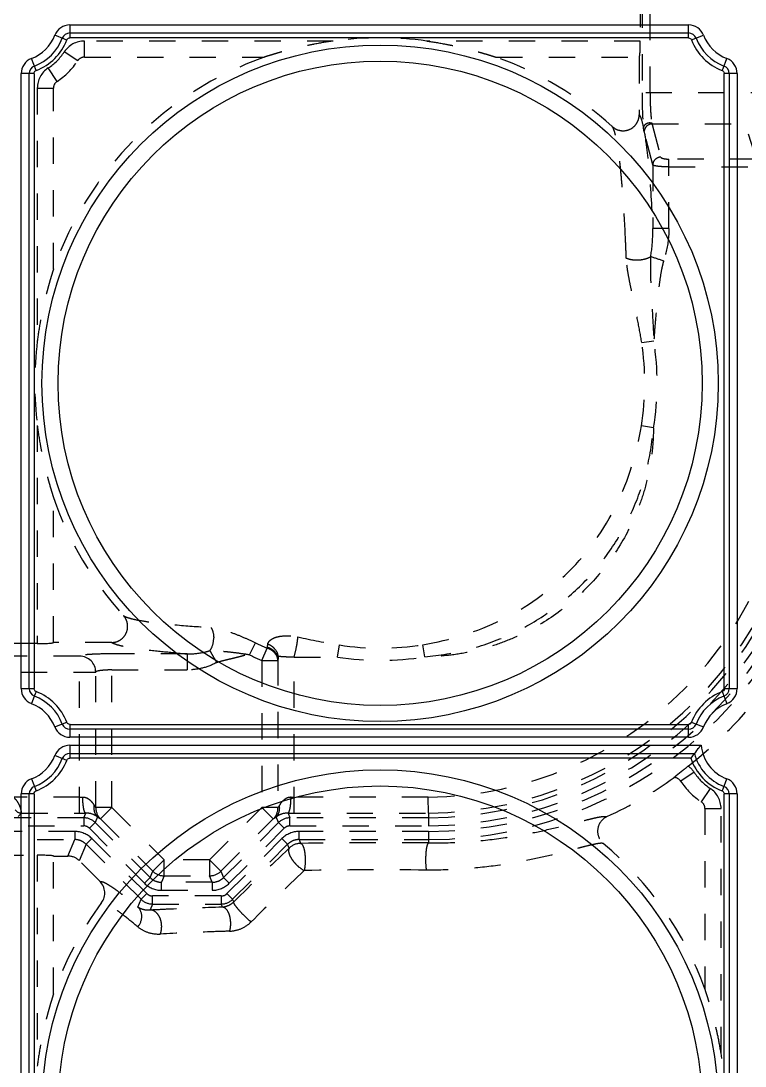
# Model space of a CAD drawing. Header units: millimetres. Extents: x -840 to 1682, y -9216 to -2117.
# Drawn here: x -319.7 to -274.7, y -2575.7 to -2510.8 of the extents above; entities that cross this region are included whole.
import ezdxf

# ---------------------------------------------------------------- set-up
doc = ezdxf.new("R2010")
doc.units = ezdxf.units.MM
doc.header["$LTSCALE"] = 16.335
doc.linetypes.add('HIDDEN', pattern=[0.2, 0.1, -0.1])
doc.layers.get('0').update_dxf_attribs({"linetype": 'CONTINUOUS'})
doc.layers.add('DEFAULT_2', color=8, linetype='HIDDEN')

msp = doc.modelspace()

# ---------------------------------------------------------------- linework, layer by layer
at = {"color": 7, "linetype": 'Continuous'}
for p, q in [((-316.65, -2511.081), (-278.226, -2511.081)), ((-316.65, -2511.081), (-316.65, -2511.881)), ((-278.226, -2511.881), (-278.226, -2511.081)), ((-316.973, -2511.958), (-317.584, -2511.724)), ((-316.65, -2511.581), (-278.226, -2511.581)), ((-278.039, -2512.01), (-277.292, -2511.724)), ((-316.84, -2512.02), (-316.973, -2511.958)), ((-278.238, -2511.881), (-316.65, -2511.881)), ((-318.74, -2513.914), (-319.026, -2513.166)), ((-276.145, -2513.91), (-276.083, -2513.777)), ((-276.083, -2513.777), (-275.85, -2513.166)), ((-318.869, -2514.1), (-319.669, -2514.1)), ((-319.669, -2552.285), (-319.669, -2514.1)), ((-319.169, -2552.285), (-319.169, -2514.1)), ((-318.869, -2514.112), (-318.869, -2552.285)), ((-275.207, -2514.1), (-276.007, -2514.1)), ((-276.007, -2552.274), (-276.007, -2514.1)), ((-275.707, -2514.1), (-275.707, -2552.285)), ((-275.207, -2514.1), (-275.207, -2552.285)), ((-319.669, -2552.285), (-318.869, -2552.285)), ((-318.793, -2552.609), (-319.026, -2553.219)), ((-318.731, -2552.476), (-318.793, -2552.609)), ((-276.136, -2552.472), (-275.85, -2553.219)), ((-276.007, -2552.285), (-275.207, -2552.285)), ((-317.584, -2554.662), (-316.837, -2554.376)), ((-316.65, -2554.505), (-316.65, -2555.305)), ((-316.638, -2554.505), (-278.226, -2554.505)), ((-278.226, -2555.305), (-278.226, -2554.505)), ((-278.036, -2554.366), (-277.902, -2554.428)), ((-277.902, -2554.428), (-277.292, -2554.662)), ((-278.226, -2554.805), (-316.65, -2554.805)), ((-278.226, -2555.305), (-316.65, -2555.305)), ((-316.65, -2555.805), (-277.443, -2555.805)), ((-316.65, -2555.805), (-316.65, -2556.605)), ((-316.973, -2556.681), (-317.584, -2556.447)), ((-316.65, -2556.305), (-277.862, -2556.305)), ((-278.085, -2556.605), (-316.65, -2556.605)), ((-316.84, -2556.743), (-316.973, -2556.681)), ((-319.026, -2557.89), (-318.74, -2558.637)), ((-276.083, -2558.5), (-275.85, -2557.89)), ((-276.145, -2558.634), (-276.083, -2558.5)), ((-318.869, -2558.824), (-319.669, -2558.824)), ((-319.669, -2593.714), (-319.669, -2558.824)), ((-319.169, -2593.714), (-319.169, -2558.824)), ((-318.869, -2558.836), (-318.869, -2593.714)), ((-275.207, -2558.824), (-276.007, -2558.824)), ((-276.007, -2593.714), (-276.007, -2558.824)), ((-275.707, -2558.824), (-275.707, -2593.714)), ((-275.207, -2558.824), (-275.207, -2593.712))]:
    msp.add_line(p, q, dxfattribs=at)
for centre, radius in [((-297.381, -2533.331), 21), ((-297.381, -2533.331), 20), ((-297.381, -2578.331), 21), ((-297.381, -2578.331), 20)]:
    msp.add_circle(centre, radius, dxfattribs=at)
for centre, radius, start, end in [((-316.65, -2512.081), 1, 90, 159.07517), ((-278.226, -2512.081), 1, 20.92483, 90), ((-319.919, -2510.831), 2.5, 290.92483, 339.07517), ((-316.65, -2512.081), 0.5, 90, 159.07517), ((-278.226, -2512.081), 0.5, 20.92483, 90), ((-274.957, -2510.831), 2.5, 200.92483, 249.07517), ((-319.919, -2510.831), 3, 290.92483, 339.07517), ((-319.919, -2510.831), 3.3, 290.92483, 338.98658), ((-274.957, -2510.831), 3.3, 200.92483, 248.98658), ((-274.957, -2510.831), 3, 200.92483, 249.07517), ((-318.669, -2514.1), 1, 110.92483, 180), ((-318.669, -2514.1), 0.5, 110.92483, 180), ((-276.207, -2514.1), 0.5, 0, 69.07517), ((-276.207, -2514.1), 1, 0, 69.07517), ((-294.881, -2535.831), 81.156, 270, 0), ((-294.881, -2535.831), 81.099, 270, 0), ((-294.881, -2535.831), 79.102, 270, 0), ((-294.881, -2535.831), 71.5, 270, 0), ((-294.881, -2535.831), 68.5, 270, 0), ((-294.881, -2535.831), 66, 270, 0), ((-318.669, -2552.285), 1, 180, 249.07517), ((-318.669, -2552.285), 0.5, 180, 249.07517), ((-319.919, -2555.555), 3.3, 20.92483, 68.98658), ((-274.957, -2555.555), 3.3, 110.92483, 158.98658), ((-276.207, -2552.285), 0.5, 290.92483, 0), ((-276.207, -2552.285), 1, 290.92483, 360), ((-319.919, -2555.555), 2.5, 20.92483, 69.07517), ((-319.919, -2555.555), 3, 20.92483, 69.07517), ((-274.957, -2555.555), 3, 110.92483, 159.07517), ((-274.957, -2555.555), 2.5, 110.92483, 159.07517), ((-316.65, -2554.305), 1, 200.92483, 270), ((-316.65, -2554.305), 0.5, 200.92483, 270), ((-278.226, -2554.305), 0.5, 270, 339.07517), ((-278.226, -2554.305), 1, 270, 339.07517), ((-316.65, -2556.805), 1, 90, 159.07517), ((-274.957, -2555.555), 2.5, 185.74285, 249.07517), ((-319.919, -2555.555), 2.5, 290.92483, 339.07517), ((-319.919, -2555.555), 3, 290.92483, 339.07517), ((-316.65, -2556.805), 0.5, 90, 159.07517), ((-269.429, -2562.828), 10.661, 142.27615, 144.28766), ((-274.957, -2555.555), 3.3, 198.553, 248.98658), ((-274.957, -2555.555), 3, 194.47751, 249.07517), ((-319.919, -2555.555), 3.3, 290.92483, 338.98658), ((-318.669, -2558.824), 1, 110.92483, 180), ((-276.207, -2558.824), 1, 0, 69.07517), ((-318.669, -2558.824), 0.5, 110.92483, 180), ((-276.207, -2558.824), 0.5, 0, 69.07517)]:
    msp.add_arc(centre, radius, start, end, dxfattribs=at)
for points in [[(-316.838, -2512.015), (-316.83, -2511.99), (-316.816, -2511.968), (-316.799, -2511.948)], [(-316.799, -2511.948), (-316.781, -2511.928), (-316.759, -2511.911), (-316.734, -2511.9)], [(-316.734, -2511.9), (-316.708, -2511.888), (-316.679, -2511.881), (-316.65, -2511.881)], [(-278.238, -2511.881), (-278.184, -2511.879), (-278.126, -2511.9), (-278.087, -2511.938)], [(-278.087, -2511.938), (-278.066, -2511.958), (-278.05, -2511.983), (-278.039, -2512.01)], [(-318.869, -2514.112), (-318.872, -2514.059), (-318.85, -2514), (-318.813, -2513.961)], [(-318.813, -2513.961), (-318.792, -2513.941), (-318.767, -2513.924), (-318.74, -2513.914)], [(-276.14, -2513.912), (-276.116, -2513.92), (-276.093, -2513.934), (-276.074, -2513.951)], [(-276.074, -2513.951), (-276.054, -2513.969), (-276.037, -2513.991), (-276.026, -2514.016)], [(-276.026, -2514.016), (-276.014, -2514.042), (-276.007, -2514.072), (-276.007, -2514.1)], [(-318.85, -2552.37), (-318.862, -2552.344), (-318.869, -2552.314), (-318.869, -2552.285)], [(-318.802, -2552.435), (-318.822, -2552.417), (-318.839, -2552.394), (-318.85, -2552.37)], [(-318.735, -2552.474), (-318.76, -2552.466), (-318.783, -2552.452), (-318.802, -2552.435)], [(-276.063, -2552.424), (-276.083, -2552.445), (-276.109, -2552.462), (-276.136, -2552.472)], [(-276.007, -2552.274), (-276.004, -2552.327), (-276.026, -2552.386), (-276.063, -2552.424)], [(-316.789, -2554.448), (-316.809, -2554.428), (-316.826, -2554.403), (-316.837, -2554.376)], [(-316.638, -2554.505), (-316.691, -2554.507), (-316.75, -2554.486), (-316.789, -2554.448)], [(-278.145, -2554.487), (-278.17, -2554.499), (-278.198, -2554.505), (-278.226, -2554.505)], [(-278.078, -2554.439), (-278.096, -2554.459), (-278.119, -2554.476), (-278.145, -2554.487)], [(-278.038, -2554.371), (-278.046, -2554.396), (-278.06, -2554.419), (-278.078, -2554.439)], [(-316.799, -2556.672), (-316.781, -2556.652), (-316.759, -2556.635), (-316.734, -2556.623)], [(-316.734, -2556.623), (-316.708, -2556.611), (-316.679, -2556.605), (-316.65, -2556.605)], [(-316.838, -2556.738), (-316.83, -2556.714), (-316.816, -2556.691), (-316.799, -2556.672)], [(-318.869, -2558.836), (-318.872, -2558.782), (-318.85, -2558.723), (-318.813, -2558.685)], [(-318.813, -2558.685), (-318.792, -2558.664), (-318.767, -2558.647), (-318.74, -2558.637)], [(-276.14, -2558.635), (-276.116, -2558.643), (-276.093, -2558.657), (-276.074, -2558.674)], [(-276.074, -2558.674), (-276.054, -2558.692), (-276.037, -2558.715), (-276.026, -2558.739)], [(-276.026, -2558.739), (-276.014, -2558.765), (-276.007, -2558.795), (-276.007, -2558.824)]]:
    msp.add_open_spline(points, degree=3, dxfattribs=at)
msp.add_open_spline([(-277.444, -2555.805), (-277.495, -2555.86), (-277.638, -2556.023), (-277.775, -2556.192), (-277.862, -2556.305)], degree=3, knots=[0, 0, 0, 0, 0.344498, 1, 1, 1, 1], dxfattribs=at)
at = {"layer": 'DEFAULT_2', "color": 8, "linetype": 'HIDDEN'}
for p, q in [((-281.113, -2506.366), (-281.113, -2515.297)), ((-280.614, -2515.297), (-280.614, -2506.366)), ((-281.22, -2509.581), (-281.22, -2512.081)), ((-300.286, -2512.081), (-315.743, -2512.081)), ((-315.743, -2513.081), (-315.743, -2512.081)), ((-281.22, -2512.081), (-294.476, -2512.081)), ((-316.161, -2513.306), (-316.996, -2512.756)), ((-315.743, -2513.081), (-304.588, -2513.081)), ((-290.174, -2513.081), (-281.29, -2513.081)), ((-281.29, -2513.081), (-281.29, -2516.655)), ((-317.444, -2514.59), (-317.994, -2513.754)), ((-318.669, -2515.007), (-317.669, -2515.007)), ((-318.669, -2515.007), (-318.669, -2530.72)), ((-317.669, -2526.233), (-317.669, -2515.007)), ((-272.721, -2515.297), (-281.113, -2515.297)), ((-280.484, -2517.229), (-274.713, -2517.229)), ((-280.475, -2517.265), (-279.947, -2519.287)), ((-274.001, -2519.412), (-274.713, -2517.229)), ((-280.446, -2519.77), (-280.973, -2517.748)), ((-274.001, -2519.412), (-279.448, -2519.412)), ((-279.448, -2523.714), (-279.448, -2519.412)), ((-280.446, -2519.77), (-280.446, -2523.714)), ((-279.448, -2519.894), (-274.001, -2519.894)), ((-279.448, -2523.714), (-280.446, -2523.714)), ((-281.136, -2530.803), (-280.381, -2530.686)), ((-318.669, -2535.942), (-318.669, -2549.492)), ((-280.401, -2536.101), (-281.155, -2535.978)), ((-317.669, -2549.422), (-317.669, -2540.43)), ((-318.669, -2549.492), (-321.169, -2549.492)), ((-314.058, -2549.422), (-317.669, -2549.422)), ((-305.489, -2550.191), (-305.128, -2549.442)), ((-309.359, -2550.126), (-314.036, -2550.126)), ((-314.036, -2559.668), (-314.036, -2550.126)), ((-309.359, -2550.126), (-309.359, -2551.124)), ((-304.726, -2550.537), (-304.399, -2549.773)), ((-304.399, -2549.773), (-304.394, -2549.702)), ((-300.027, -2550.331), (-299.909, -2549.576)), ((-294.611, -2550.312), (-294.734, -2549.557)), ((-316.039, -2550.266), (-332.763, -2550.266)), ((-316.033, -2550.259), (-316.039, -2550.266)), ((-316.039, -2560.015), (-316.039, -2550.266)), ((-304.726, -2550.537), (-303.727, -2550.537)), ((-304.726, -2550.537), (-304.726, -2559.668)), ((-303.722, -2550.463), (-303.727, -2550.537)), ((-303.722, -2550.463), (-303.722, -2559.67)), ((-302.723, -2560.015), (-302.723, -2550.331)), ((-302.723, -2550.331), (-300.027, -2550.331)), ((-332.763, -2551.264), (-315.04, -2551.264)), ((-315.034, -2551.257), (-315.04, -2551.264)), ((-315.04, -2559.67), (-315.04, -2551.264)), ((-314.036, -2551.124), (-309.359, -2551.124)), ((-277.88, -2557.48), (-278.715, -2558.03)), ((-276.882, -2558.478), (-277.432, -2559.313)), ((-316.039, -2559.016), (-320.166, -2559.016)), ((-294.389, -2559.016), (-302.723, -2559.016)), ((-294.381, -2560.015), (-294.389, -2559.016)), ((-315.04, -2559.67), (-315.034, -2559.668)), ((-314.036, -2559.668), (-315.034, -2559.668)), ((-314.742, -2560.374), (-314.036, -2559.668)), ((-314.036, -2559.668), (-310.792, -2562.911)), ((-307.969, -2562.911), (-304.726, -2559.668)), ((-303.727, -2559.668), (-304.726, -2559.668)), ((-304.726, -2559.668), (-304.02, -2560.374)), ((-303.727, -2559.668), (-303.722, -2559.67)), ((-277.207, -2559.73), (-276.207, -2559.73)), ((-277.207, -2559.73), (-277.207, -2570.914)), ((-276.207, -2574.915), (-276.207, -2559.73)), ((-315.784, -2560.307), (-413.977, -2560.307)), ((-319.647, -2560.015), (-319.863, -2560.23)), ((-319.647, -2560.015), (-316.039, -2560.015)), ((-315.784, -2560.307), (-315.662, -2560.013)), ((-315.784, -2560.307), (-315.784, -2560.806)), ((-314.932, -2560.246), (-315.078, -2560.599)), ((-314.749, -2560.375), (-314.742, -2560.374)), ((-314.742, -2560.374), (-311.499, -2563.617)), ((-307.263, -2563.617), (-304.02, -2560.374)), ((-304.02, -2560.374), (-304.014, -2560.376)), ((-303.683, -2560.599), (-303.83, -2560.246)), ((-303.099, -2560.013), (-302.977, -2560.307)), ((-294.38, -2560.307), (-302.977, -2560.307)), ((-302.977, -2560.806), (-302.977, -2560.307)), ((-302.723, -2560.015), (-294.38, -2560.015)), ((-294.38, -2560.015), (-294.38, -2560.806)), ((-413.977, -2560.806), (-315.784, -2560.806)), ((-316.345, -2561.157), (-413.416, -2561.157)), ((-316.345, -2561.157), (-316.345, -2561.657)), ((-315.431, -2560.952), (-315.078, -2560.599)), ((-312.016, -2564.367), (-315.431, -2560.952)), ((-311.663, -2564.014), (-315.078, -2560.599)), ((-303.683, -2560.599), (-307.098, -2564.014)), ((-303.33, -2560.952), (-306.745, -2564.368)), ((-303.683, -2560.599), (-303.33, -2560.952)), ((-302.977, -2560.806), (-294.376, -2560.806)), ((-294.381, -2561.157), (-302.416, -2561.157)), ((-302.416, -2561.657), (-302.416, -2561.157)), ((-294.381, -2561.157), (-294.381, -2561.867)), ((-413.416, -2561.657), (-316.345, -2561.657)), ((-316.769, -2562.68), (-316.345, -2561.657)), ((-315.639, -2561.949), (-315.286, -2561.596)), ((-315.286, -2561.596), (-311.87, -2565.012)), ((-306.892, -2565.012), (-303.475, -2561.596)), ((-303.475, -2561.596), (-303.122, -2561.949)), ((-302.416, -2561.657), (-294.381, -2561.657)), ((-302.416, -2561.657), (-302.319, -2561.891)), ((-315.639, -2561.949), (-316.063, -2562.972)), ((-315.639, -2561.949), (-312.223, -2565.365)), ((-306.539, -2565.365), (-303.122, -2561.949)), ((-303.025, -2562.184), (-303.122, -2561.949)), ((-321.169, -2562.627), (-318.669, -2562.627)), ((-318.669, -2562.627), (-318.669, -2575.72)), ((-317.669, -2562.68), (-316.769, -2562.68)), ((-317.669, -2571.233), (-317.669, -2562.68)), ((-314.77, -2564.265), (-316.063, -2562.972)), ((-310.792, -2562.911), (-311.499, -2563.617)), ((-307.969, -2562.911), (-310.792, -2562.911)), ((-310.792, -2563.91), (-310.792, -2562.911)), ((-307.263, -2563.617), (-307.969, -2562.911)), ((-307.969, -2562.911), (-307.969, -2563.91)), ((-311.663, -2564.014), (-311.499, -2563.617)), ((-307.263, -2563.617), (-307.098, -2564.014)), ((-311.663, -2564.014), (-312.016, -2564.367)), ((-310.792, -2563.91), (-310.957, -2564.307)), ((-307.805, -2564.307), (-310.957, -2564.307)), ((-310.957, -2564.806), (-310.957, -2564.307)), ((-310.792, -2563.91), (-307.969, -2563.91)), ((-307.805, -2564.307), (-307.969, -2563.91)), ((-307.805, -2564.307), (-307.805, -2564.806)), ((-306.745, -2564.367), (-307.098, -2564.014)), ((-311.87, -2565.012), (-312.223, -2565.365)), ((-310.957, -2564.806), (-307.804, -2564.806)), ((-306.539, -2565.365), (-306.892, -2565.012)), ((-312.421, -2565.845), (-312.223, -2565.365)), ((-311.517, -2565.658), (-311.666, -2566.019)), ((-307.245, -2565.159), (-311.517, -2565.159)), ((-311.517, -2565.658), (-311.517, -2565.159)), ((-311.517, -2565.658), (-307.245, -2565.658)), ((-307.245, -2565.159), (-307.245, -2565.658)), ((-307.171, -2565.836), (-307.245, -2565.658)), ((-306.472, -2565.526), (-306.539, -2565.365))]:
    msp.add_line(p, q, dxfattribs=at)
for centre, radius, start, end in [((-315.743, -2513.581), 1.5, 90, 146.63299), ((-297.381, -2533.331), 21.448, 82.21628, 97.78372), ((-319.919, -2510.831), 3.5, 303.36701, 326.63299), ((-297.381, -2533.331), 21.494, 109.59012, 160.71511), ((-315.743, -2513.581), 0.5, 90, 146.63299), ((-297.381, -2533.331), 21.494, 47.86698, 70.40988), ((-317.169, -2515.007), 1.5, 123.36701, 180), ((-319.919, -2510.831), 4.5, 303.36701, 326.63299), ((-317.169, -2515.007), 0.5, 123.36701, 180), ((-296.033, -2521.165), 15.443, 12.78413, 12.94231), ((-290.397, -2523.854), 9.953, 350.65335, 358.72569), ((-289.29, -2523.884), 8.846, 358.76607, 1.10349), ((-426.809, -2531.158), 144.827, 2.21268, 2.66596), ((-358.82, -2765.24), 252.214, 71.73508, 71.92701), ((-297.381, -2533.331), 21.448, 173.00793, 186.99207), ((-297.381, -2533.331), 16.44, 350.73568, 8.84612), ((-297.381, -2533.331), 17.205, 350.73567, 8.84612), ((-294.881, -2535.831), 80.657, 270, 0), ((-294.881, -2535.831), 80.158, 270, 360), ((-294.881, -2535.831), 79.659, 270, 0), ((-294.881, -2535.831), 79.603, 270, 0), ((-294.881, -2535.831), 70, 270, 0), ((-294.582, -2536.331), 22.685, 270.48722, 360), ((-294.381, -2536.331), 25.325, 270, 0), ((-294.381, -2536.331), 24.826, 270, 0), ((-294.582, -2536.331), 23.684, 270.48423, 0), ((-294.582, -2536.331), 23.976, 270.48423, 0), ((-294.582, -2536.331), 24.476, 270.48201, 360), ((-297.381, -2533.331), 21.494, 199.28489, 222.13302), ((-297.381, -2533.331), 17.877, 244.31794, 246.88354), ((-303.962, -2474.363), 75.955, 265.36601, 265.92517), ((-297.381, -2533.331), 16.44, 261.15388, 279.26467), ((-316.042, -2551.269), 1.002, 0.2801, 89.78529), ((-297.381, -2533.331), 18.708, 244.31794, 246.88354), ((-297.381, -2533.331), 17.205, 261.15389, 279.26434), ((-294.381, -2536.331), 26.296, 307.85025, 322.7868), ((-279.133, -2558.305), 1.5, 33.36701, 53.73173), ((-294.381, -2536.331), 26.349, 294.88058, 305.41735), ((-279.133, -2558.305), 0.5, 33.36701, 87.49684), ((-274.957, -2555.555), 3.5, 213.36701, 236.63299), ((-274.957, -2555.555), 4.5, 213.36701, 236.63299), ((-277.707, -2559.73), 1.5, 0, 56.63299), ((-316.038, -2549.647), 9.369, 269.99427, 271.1446), ((-302.724, -2549.67), 9.346, 268.85389, 270.00712), ((-319.646, -2559.513), 0.501, 216.98258, 269.93733), ((-314.042, -2559.671), 0.998, 179.95857, 224.88169), ((-304.721, -2559.67), 0.999, 315.01392, 359.98961), ((-277.707, -2559.73), 0.5, 0, 56.63299), ((-316.036, -2522.677), 37.337, 269.99629, 270.57359), ((-315.785, -2561.307), 1, 45.02941, 89.97058), ((-302.977, -2561.307), 1, 90.0294, 134.9706), ((-302.724, -2522.479), 37.536, 269.42794, 270.00218), ((-316.346, -2562.656), 1.499, 45.02176, 89.98323), ((-315.784, -2561.305), 0.499, 44.99659, 90.00388), ((-302.416, -2562.655), 1.498, 89.99917, 134.99868), ((-302.977, -2561.305), 0.499, 89.99677, 135.00363), ((-91.087, -2784.216), 306.947, 133.66755, 134.5638), ((-302.318, -2562.893), 1.001, 90.06447, 134.93553), ((-297.381, -2879.524), 317.671, 89.45895, 90.89076), ((-297.381, -2578.331), 21.494, 20.18728, 49.83734), ((-310.791, -2562.908), 1.001, 225.06447, 269.93553), ((-307.97, -2562.908), 1.001, 270.06447, 314.93672), ((-108.207, -2766.844), 280.913, 133.64778, 134.58357), ((-297.369, -2870.965), 307.425, 89.46797, 90.88174), ((-315.477, -2564.972), 1, 323.51807, 44.96884), ((-310.957, -2563.308), 1.499, 225.01132, 269.98433), ((-307.805, -2563.308), 1.499, 270.01132, 314.98433), ((-311.517, -2564.659), 0.499, 224.9963, 270.00324), ((-307.245, -2564.659), 0.499, 269.9963, 315.00324), ((-297.381, -2578.331), 21.494, 143.56575, 160.71511), ((-311.516, -2564.658), 1, 225.0294, 269.9706), ((-307.245, -2564.658), 1, 270.02941, 314.97075), ((-297.381, -2578.331), 21.448, 350.83475, 9.16525)]:
    msp.add_arc(centre, radius, start, end, dxfattribs=at)
for centre, major_axis, ratio, start_param, end_param in [((-281.29, -2512.081), (0, 1), 0.069927, -3.141593, -1.570796), ((-318.669, -2549.422), (1, 0), 0.069927, -1.570796, 0), ((-318.669, -2562.68), (1, 0), 0.052408, 0, 1.570796), ((-316.77, -2563.681), (0.383, 0.925), 0.998395, -0.392131, 0.392131)]:
    msp.add_ellipse(centre, major_axis=major_axis, ratio=ratio, start_param=start_param, end_param=end_param, dxfattribs=at)
for points, knots in [([(-300.286, -2512.081), (-300.676, -2512.135), (-301.259, -2512.23), (-302.03, -2512.388), (-302.603, -2512.52), (-303.075, -2512.64), (-303.448, -2512.742), (-303.721, -2512.821), (-303.986, -2512.899), (-304.198, -2512.964), (-304.357, -2513.013), (-304.458, -2513.044), (-304.529, -2513.067), (-304.57, -2513.077), (-304.583, -2513.081), (-304.588, -2513.081)], [0, 0, 0, 0, 0.267252, 0.40073, 0.533832, 0.666016, 0.731402, 0.795907, 0.858868, 0.918789, 0.946517, 0.971347, 0.990766, 0.997019, 1, 1, 1, 1]), ([(-294.476, -2512.081), (-294.086, -2512.135), (-293.502, -2512.23), (-292.731, -2512.388), (-292.159, -2512.52), (-291.686, -2512.64), (-291.314, -2512.742), (-291.04, -2512.821), (-290.775, -2512.899), (-290.563, -2512.964), (-290.405, -2513.013), (-290.303, -2513.044), (-290.232, -2513.067), (-290.192, -2513.077), (-290.178, -2513.081), (-290.174, -2513.081)], [0, 0, 0, 0, 0.267252, 0.40073, 0.533832, 0.666016, 0.731402, 0.795907, 0.858868, 0.918789, 0.946517, 0.971347, 0.990766, 0.997019, 1, 1, 1, 1]), ([(-281.113, -2515.297), (-281.113, -2515.723), (-281.103, -2516.325), (-281.064, -2517.057), (-281.038, -2517.363), (-281.021, -2517.495)], [0, 0, 0, 0, 0.581184, 0.819571, 1, 1, 1, 1]), ([(-280.614, -2515.297), (-280.614, -2515.496), (-280.609, -2515.878), (-280.588, -2516.406), (-280.554, -2516.831), (-280.523, -2517.076), (-280.5, -2517.172)], [0, 0, 0, 0, 0.3187, 0.608147, 0.842128, 1, 1, 1, 1]), ([(-282.292, -2517.653), (-282.162, -2517.653), (-281.898, -2517.603), (-281.564, -2517.381), (-281.342, -2517.048), (-281.29, -2516.785), (-281.29, -2516.655)], [0, 0, 0, 0, 0.249984, 0.499946, 0.749956, 1, 1, 1, 1]), ([(-281.29, -2516.655), (-281.262, -2516.693), (-281.211, -2516.794), (-281.112, -2517.072), (-281.057, -2517.315), (-281.021, -2517.495)], [0, 0, 0, 0, 0.160254, 0.379444, 1, 1, 1, 1]), ([(-282.961, -2517.391), (-282.871, -2517.473), (-282.659, -2517.605), (-282.414, -2517.652), (-282.292, -2517.653)], [0, 0, 0, 0, 0.499959, 1, 1, 1, 1]), ([(-282.138, -2524.422), (-282.18, -2523.519), (-282.253, -2522.233), (-282.384, -2520.619), (-282.484, -2519.632), (-282.59, -2518.813), (-282.701, -2518.171), (-282.802, -2517.75), (-282.891, -2517.511), (-282.937, -2517.425), (-282.961, -2517.391)], [0, 0, 0, 0, 0.381573, 0.543618, 0.683779, 0.800473, 0.892477, 0.958914, 0.982547, 1, 1, 1, 1]), ([(-281.021, -2517.493), (-281.018, -2517.438), (-280.977, -2517.323), (-280.851, -2517.189), (-280.672, -2517.135), (-280.554, -2517.155), (-280.5, -2517.172)], [0, 0, 0, 0, 0.236764, 0.500059, 0.758497, 1, 1, 1, 1]), ([(-280.983, -2517.707), (-280.986, -2517.692), (-281.001, -2517.623), (-281.012, -2517.553), (-281.021, -2517.498)], [0, 0, 0, 0, 0.216193, 1, 1, 1, 1]), ([(-280.484, -2517.229), (-280.61, -2517.231), (-280.865, -2517.331), (-280.979, -2517.584), (-280.983, -2517.707)], [0, 0, 0, 0, 0.505485, 1, 1, 1, 1]), ([(-280.5, -2517.172), (-280.499, -2517.177), (-280.494, -2517.196), (-280.489, -2517.215), (-280.484, -2517.229)], [0, 0, 0, 0, 0.274969, 1, 1, 1, 1]), ([(-280.475, -2517.265), (-280.475, -2517.262), (-280.481, -2517.255), (-280.477, -2517.241), (-280.483, -2517.233), (-280.484, -2517.229)], [0, 0, 0, 0, 0.259224, 0.619074, 1, 1, 1, 1]), ([(-280.973, -2517.748), (-280.911, -2518.1), (-280.801, -2518.908), (-280.602, -2520.895), (-280.504, -2522.533), (-280.446, -2523.714)], [0, 0, 0, 0, 0.178696, 0.408207, 1, 1, 1, 1]), ([(-279.947, -2519.287), (-280.073, -2519.289), (-280.331, -2519.391), (-280.443, -2519.647), (-280.446, -2519.77)], [0, 0, 0, 0, 0.505571, 1, 1, 1, 1]), ([(-279.947, -2519.287), (-279.941, -2519.308), (-279.885, -2519.349), (-279.778, -2519.381), (-279.625, -2519.406), (-279.51, -2519.412), (-279.448, -2519.412)], [0, 0, 0, 0, 0.126678, 0.347002, 0.649997, 1, 1, 1, 1]), ([(-279.448, -2519.894), (-279.571, -2519.894), (-279.799, -2519.889), (-280.069, -2519.868), (-280.247, -2519.842), (-280.343, -2519.822), (-280.406, -2519.801), (-280.44, -2519.781), (-280.446, -2519.77)], [0, 0, 0, 0, 0.362106, 0.67404, 0.797636, 0.894339, 0.961535, 1, 1, 1, 1]), ([(-279.448, -2523.714), (-279.448, -2524.226), (-279.533, -2524.913), (-279.721, -2525.57), (-279.773, -2525.733)], [0, 0, 0, 0, 0.749603, 1, 1, 1, 1]), ([(-280.576, -2525.47), (-280.69, -2525.548), (-280.977, -2525.656), (-281.277, -2525.69), (-281.439, -2525.69)], [0, 0, 0, 0, 0.459661, 1, 1, 1, 1]), ([(-280.575, -2525.47), (-280.588, -2525.574), (-280.593, -2525.786), (-280.597, -2526.106), (-280.596, -2526.429), (-280.584, -2526.863), (-280.562, -2527.407), (-280.515, -2528.28), (-280.449, -2529.373), (-280.401, -2530.248), (-280.381, -2530.686)], [0, 0, 0, 0, 0.060293, 0.121678, 0.183733, 0.246036, 0.371153, 0.496668, 0.748222, 1, 1, 1, 1]), ([(-281.136, -2530.803), (-281.206, -2530.358), (-281.368, -2529.472), (-281.6, -2528.373), (-281.787, -2527.497), (-281.918, -2526.846), (-282.03, -2526.204), (-282.082, -2525.777), (-282.09, -2525.566)], [0, 0, 0, 0, 0.253644, 0.50712, 0.633249, 0.758166, 0.881082, 1, 1, 1, 1]), ([(-281.439, -2525.69), (-281.557, -2525.69), (-281.779, -2525.672), (-281.995, -2525.61), (-282.09, -2525.566)], [0, 0, 0, 0, 0.531705, 1, 1, 1, 1]), ([(-279.772, -2525.733), (-279.803, -2525.826), (-279.852, -2526.019), (-279.935, -2526.415), (-280.015, -2526.925), (-280.097, -2527.544), (-280.192, -2528.377), (-280.29, -2529.425), (-280.353, -2530.265), (-280.381, -2530.686)], [0, 0, 0, 0, 0.05872, 0.11923, 0.243152, 0.36835, 0.494231, 0.746782, 1, 1, 1, 1]), ([(-317.669, -2526.233), (-317.669, -2526.237), (-317.673, -2526.251), (-317.685, -2526.295), (-317.708, -2526.371), (-317.741, -2526.478), (-317.791, -2526.645), (-317.858, -2526.867), (-317.938, -2527.144), (-318.017, -2527.43), (-318.12, -2527.818), (-318.242, -2528.31), (-318.373, -2528.906), (-318.527, -2529.708), (-318.619, -2530.315), (-318.669, -2530.72)], [0, 0, 0, 0, 0.003083, 0.009558, 0.029485, 0.054714, 0.082718, 0.142945, 0.206018, 0.270524, 0.335844, 0.467771, 0.600522, 0.733601, 1, 1, 1, 1]), ([(-318.669, -2535.942), (-318.619, -2536.348), (-318.527, -2536.955), (-318.373, -2537.757), (-318.242, -2538.353), (-318.12, -2538.845), (-318.017, -2539.233), (-317.938, -2539.518), (-317.858, -2539.795), (-317.791, -2540.018), (-317.741, -2540.184), (-317.708, -2540.292), (-317.685, -2540.368), (-317.673, -2540.411), (-317.669, -2540.425), (-317.669, -2540.43)], [0, 0, 0, 0, 0.266399, 0.399478, 0.532229, 0.664156, 0.729476, 0.793982, 0.857055, 0.917282, 0.945286, 0.970515, 0.990442, 0.996917, 1, 1, 1, 1]), ([(-294.734, -2549.557), (-293.042, -2549.28), (-289.716, -2548.265), (-285.476, -2545.236), (-282.447, -2540.996), (-281.432, -2537.67), (-281.155, -2535.978)], [0, 0, 0, 0, 0.250932, 0.5, 0.749067, 1, 1, 1, 1]), ([(-294.611, -2550.311), (-293.698, -2550.225), (-291.883, -2549.932), (-289.293, -2549.003), (-286.916, -2547.645), (-284.817, -2545.896), (-283.067, -2543.797), (-281.709, -2541.419), (-280.781, -2538.829), (-280.486, -2537.015), (-280.401, -2536.101)], [0, 0, 0, 0, 0.125986, 0.25107, 0.375694, 0.49998, 0.624274, 0.748913, 0.87401, 1, 1, 1, 1]), ([(-280.401, -2536.101), (-280.41, -2536.564), (-280.458, -2537.491), (-280.672, -2538.867), (-281.026, -2540.214), (-281.666, -2541.955), (-282.776, -2544.003), (-284.553, -2546.159), (-286.709, -2547.936), (-288.757, -2549.047), (-290.498, -2549.687), (-291.845, -2550.04), (-293.221, -2550.255), (-294.148, -2550.301), (-294.611, -2550.312)], [0, 0, 0, 0, 0.062535, 0.125068, 0.187605, 0.250141, 0.375069, 0.5, 0.62493, 0.749858, 0.812395, 0.874934, 0.937466, 1, 1, 1, 1]), ([(-313.06, -2548.42), (-313.061, -2548.298), (-313.107, -2548.053), (-313.239, -2547.841), (-313.321, -2547.751)], [0, 0, 0, 0, 0.500134, 1, 1, 1, 1]), ([(-313.321, -2547.751), (-313.256, -2547.798), (-313.065, -2547.877), (-312.706, -2547.975), (-312.209, -2548.071), (-311.579, -2548.166), (-310.821, -2548.256), (-309.575, -2548.376), (-308.581, -2548.446), (-307.882, -2548.489)], [0, 0, 0, 0, 0.043448, 0.110973, 0.202912, 0.318739, 0.457621, 0.618447, 1, 1, 1, 1]), ([(-314.058, -2549.422), (-313.927, -2549.422), (-313.664, -2549.37), (-313.331, -2549.148), (-313.109, -2548.814), (-313.059, -2548.55), (-313.06, -2548.42)], [0, 0, 0, 0, 0.250053, 0.500063, 0.750028, 1, 1, 1, 1]), ([(-307.882, -2548.489), (-307.854, -2548.534), (-307.753, -2548.736), (-307.714, -2548.968), (-307.714, -2549.141)], [0, 0, 0, 0, 0.232004, 1, 1, 1, 1]), ([(-305.128, -2549.442), (-305.364, -2549.336), (-305.829, -2549.121), (-306.531, -2548.84), (-307.111, -2548.645), (-307.56, -2548.53), (-307.777, -2548.494), (-307.882, -2548.489)], [0, 0, 0, 0, 0.26507, 0.52537, 0.774867, 0.892659, 1, 1, 1, 1]), ([(-310.099, -2550.07), (-310.604, -2550.029), (-311.504, -2549.946), (-312.556, -2549.812), (-313.222, -2549.693), (-313.587, -2549.61), (-313.858, -2549.526), (-314.005, -2549.46), (-314.058, -2549.422)], [0, 0, 0, 0, 0.377401, 0.673379, 0.788693, 0.88156, 0.951836, 1, 1, 1, 1]), ([(-307.952, -2549.928), (-307.913, -2549.877), (-307.771, -2549.638), (-307.714, -2549.353), (-307.714, -2549.141)], [0, 0, 0, 0, 0.232604, 1, 1, 1, 1]), ([(-304.363, -2549.521), (-304.346, -2549.461), (-304.281, -2549.343), (-304.12, -2549.208), (-303.913, -2549.109), (-303.573, -2549.018), (-303.087, -2548.989), (-302.689, -2549.037), (-302.485, -2549.08)], [0, 0, 0, 0, 0.090713, 0.189201, 0.299676, 0.422394, 0.697583, 1, 1, 1, 1]), ([(-302.723, -2550.331), (-302.66, -2550.116), (-302.584, -2549.787), (-302.514, -2549.368), (-302.491, -2549.168), (-302.485, -2549.08)], [0, 0, 0, 0, 0.528462, 0.792575, 1, 1, 1, 1]), ([(-314.036, -2550.126), (-314.283, -2550.126), (-314.643, -2550.131), (-315.102, -2550.147), (-315.397, -2550.163), (-315.643, -2550.182), (-315.831, -2550.203), (-315.95, -2550.223), (-316.009, -2550.243), (-316.029, -2550.253), (-316.033, -2550.259)], [0, 0, 0, 0, 0.369188, 0.537216, 0.685936, 0.810174, 0.90574, 0.969209, 0.988554, 1, 1, 1, 1]), ([(-309.359, -2550.126), (-309.004, -2550.135), (-308.524, -2550.091), (-308.065, -2549.965), (-307.952, -2549.928)], [0, 0, 0, 0, 0.748894, 1, 1, 1, 1]), ([(-305.489, -2550.191), (-305.699, -2550.16), (-306.118, -2550.096), (-306.643, -2550.033), (-307.061, -2549.992), (-307.321, -2549.971), (-307.526, -2549.959), (-307.676, -2549.954), (-307.817, -2549.941), (-307.909, -2549.937), (-307.952, -2549.928)], [0, 0, 0, 0, 0.257272, 0.513253, 0.640248, 0.765973, 0.828137, 0.889209, 0.947591, 1, 1, 1, 1]), ([(-307.952, -2549.928), (-307.919, -2549.994), (-307.833, -2550.14), (-307.751, -2550.289), (-307.703, -2550.372)], [0, 0, 0, 0, 0.433107, 1, 1, 1, 1]), ([(-303.727, -2550.537), (-303.73, -2550.455), (-303.77, -2550.285), (-303.914, -2550.059), (-304.131, -2549.88), (-304.306, -2549.8), (-304.399, -2549.773)], [0, 0, 0, 0, 0.229832, 0.472495, 0.730003, 1, 1, 1, 1]), ([(-304.394, -2549.702), (-304.303, -2549.73), (-304.128, -2549.81), (-303.847, -2550.034), (-303.728, -2550.296), (-303.722, -2550.463)], [0, 0, 0, 0, 0.267201, 0.531643, 1, 1, 1, 1]), ([(-303.705, -2550.275), (-303.725, -2550.113), (-303.848, -2549.867), (-304.112, -2549.641), (-304.277, -2549.554), (-304.363, -2549.521)], [0, 0, 0, 0, 0.470334, 0.734662, 1, 1, 1, 1]), ([(-307.535, -2550.663), (-307.81, -2550.82), (-308.409, -2551.051), (-309.043, -2551.12), (-309.359, -2551.124)], [0, 0, 0, 0, 0.499881, 1, 1, 1, 1]), ([(-307.703, -2550.372), (-307.689, -2550.396), (-307.634, -2550.493), (-307.577, -2550.59), (-307.535, -2550.663)], [0, 0, 0, 0, 0.243867, 1, 1, 1, 1]), ([(-307.535, -2550.663), (-307.508, -2550.65), (-307.448, -2550.634), (-307.391, -2550.615), (-307.362, -2550.606)], [0, 0, 0, 0, 0.499843, 1, 1, 1, 1]), ([(-307.362, -2550.606), (-307.285, -2550.582), (-307.129, -2550.54), (-306.894, -2550.482), (-306.658, -2550.427), (-306.423, -2550.372), (-306.227, -2550.324), (-306.071, -2550.283), (-305.974, -2550.256), (-305.897, -2550.233), (-305.838, -2550.219), (-305.781, -2550.198), (-305.725, -2550.172), (-305.663, -2550.183), (-305.609, -2550.21), (-305.546, -2550.216), (-305.506, -2550.202), (-305.489, -2550.191)], [0, 0, 0, 0, 0.124904, 0.249817, 0.374731, 0.499645, 0.624557, 0.687013, 0.749508, 0.780706, 0.811739, 0.843552, 0.874921, 0.904775, 0.93679, 0.968459, 1, 1, 1, 1]), ([(-302.723, -2550.331), (-302.844, -2550.331), (-303.07, -2550.328), (-303.365, -2550.317), (-303.571, -2550.299), (-303.673, -2550.286), (-303.705, -2550.275)], [0, 0, 0, 0, 0.36952, 0.688458, 0.897485, 1, 1, 1, 1]), ([(-314.036, -2551.124), (-314.16, -2551.124), (-314.39, -2551.13), (-314.661, -2551.152), (-314.839, -2551.179), (-314.935, -2551.201), (-314.997, -2551.223), (-315.03, -2551.244), (-315.034, -2551.257)], [0, 0, 0, 0, 0.363963, 0.677166, 0.800111, 0.895773, 0.962222, 1, 1, 1, 1]), ([(-279.113, -2557.802), (-279.114, -2557.799), (-279.106, -2557.788), (-279.09, -2557.772), (-279.062, -2557.747), (-279.011, -2557.702), (-278.931, -2557.636), (-278.82, -2557.546), (-278.693, -2557.445), (-278.499, -2557.293), (-278.349, -2557.175), (-278.245, -2557.095)], [0, 0, 0, 0, 0.008721, 0.030542, 0.064758, 0.107589, 0.213748, 0.342109, 0.488644, 0.649984, 1, 1, 1, 1]), ([(-319.647, -2560.015), (-319.645, -2560.011), (-319.645, -2560), (-319.646, -2559.979), (-319.65, -2559.947), (-319.661, -2559.885), (-319.684, -2559.785), (-319.727, -2559.644), (-319.794, -2559.484), (-319.925, -2559.258), (-320.062, -2559.104), (-320.166, -2559.016)], [0, 0, 0, 0, 0.009529, 0.028228, 0.056187, 0.093145, 0.192425, 0.321646, 0.474672, 0.643703, 1, 1, 1, 1]), ([(-315.851, -2559.014), (-315.764, -2559.015), (-315.594, -2559.051), (-315.394, -2559.196), (-315.246, -2559.363), (-315.164, -2559.481), (-315.132, -2559.54)], [0, 0, 0, 0, 0.280096, 0.540241, 0.781696, 1, 1, 1, 1]), ([(-315.662, -2560.013), (-315.677, -2560.009), (-315.706, -2559.979), (-315.756, -2559.876), (-315.802, -2559.672), (-315.839, -2559.369), (-315.849, -2559.138), (-315.85, -2559.014)], [0, 0, 0, 0, 0.043431, 0.112312, 0.332175, 0.641673, 1, 1, 1, 1]), ([(-303.629, -2559.54), (-303.556, -2559.417), (-303.42, -2559.231), (-303.163, -2559.052), (-302.995, -2559.012), (-302.911, -2559.014)], [0, 0, 0, 0, 0.463755, 0.728099, 1, 1, 1, 1]), ([(-303.099, -2560.013), (-303.086, -2560.009), (-303.057, -2559.982), (-303.006, -2559.879), (-302.958, -2559.67), (-302.922, -2559.364), (-302.912, -2559.133), (-302.911, -2559.014)], [0, 0, 0, 0, 0.040193, 0.106308, 0.332241, 0.654523, 1, 1, 1, 1]), ([(-314.932, -2560.246), (-315.015, -2560.158), (-315.141, -2559.928), (-315.151, -2559.668), (-315.132, -2559.54)], [0, 0, 0, 0, 0.484987, 1, 1, 1, 1]), ([(-315.132, -2559.54), (-315.122, -2559.557), (-315.104, -2559.587), (-315.079, -2559.627), (-315.06, -2559.653), (-315.049, -2559.667), (-315.043, -2559.67)], [0, 0, 0, 0, 0.366954, 0.669432, 0.886492, 1, 1, 1, 1]), ([(-303.83, -2560.246), (-303.746, -2560.158), (-303.62, -2559.928), (-303.61, -2559.668), (-303.629, -2559.54)], [0, 0, 0, 0, 0.484987, 1, 1, 1, 1]), ([(-303.722, -2559.67), (-303.719, -2559.672), (-303.704, -2559.656), (-303.689, -2559.637), (-303.66, -2559.592), (-303.641, -2559.56), (-303.629, -2559.54)], [0, 0, 0, 0, 0.07222, 0.267299, 0.580139, 1, 1, 1, 1]), ([(-314.932, -2560.246), (-315.009, -2560.192), (-315.234, -2560.062), (-315.498, -2560.009), (-315.662, -2560.013)], [0, 0, 0, 0, 0.36362, 1, 1, 1, 1]), ([(-314.749, -2560.375), (-314.755, -2560.377), (-314.777, -2560.366), (-314.813, -2560.342), (-314.868, -2560.3), (-314.909, -2560.266), (-314.932, -2560.246)], [0, 0, 0, 0, 0.08799, 0.28709, 0.599132, 1, 1, 1, 1]), ([(-303.83, -2560.246), (-303.853, -2560.266), (-303.894, -2560.3), (-303.95, -2560.343), (-303.985, -2560.366), (-304.008, -2560.379), (-304.014, -2560.376)], [0, 0, 0, 0, 0.403574, 0.710213, 0.909794, 1, 1, 1, 1]), ([(-303.099, -2560.013), (-303.264, -2560.008), (-303.527, -2560.062), (-303.753, -2560.192), (-303.83, -2560.246)], [0, 0, 0, 0, 0.636853, 1, 1, 1, 1]), ([(-294.381, -2561.867), (-293.566, -2561.875), (-292.013, -2561.826), (-289.838, -2561.589), (-287.968, -2561.263), (-286.428, -2560.916), (-285.352, -2560.641), (-284.649, -2560.459), (-284.237, -2560.356), (-283.899, -2560.279), (-283.634, -2560.231), (-283.441, -2560.213), (-283.333, -2560.219), (-283.295, -2560.234)], [0, 0, 0, 0, 0.217481, 0.413823, 0.583211, 0.723605, 0.834818, 0.879626, 0.917347, 0.948074, 0.971928, 0.989093, 1, 1, 1, 1]), ([(-283.295, -2560.234), (-283.445, -2560.304), (-283.715, -2560.523), (-283.907, -2561.003), (-283.847, -2561.516), (-283.644, -2561.798), (-283.518, -2561.905)], [0, 0, 0, 0, 0.250075, 0.499998, 0.749932, 1, 1, 1, 1]), ([(-315.639, -2561.949), (-315.731, -2561.857), (-315.954, -2561.71), (-316.216, -2561.656), (-316.345, -2561.657)], [0, 0, 0, 0, 0.500152, 1, 1, 1, 1]), ([(-302.416, -2561.657), (-302.546, -2561.657), (-302.808, -2561.71), (-303.031, -2561.857), (-303.122, -2561.949)], [0, 0, 0, 0, 0.500007, 1, 1, 1, 1]), ([(-303.025, -2562.184), (-303.063, -2562.232), (-303.08, -2562.345), (-303.051, -2562.492), (-302.981, -2562.686), (-302.829, -2562.938), (-302.669, -2563.125), (-302.578, -2563.216)], [0, 0, 0, 0, 0.15525, 0.259319, 0.381988, 0.673748, 1, 1, 1, 1]), ([(-302.319, -2561.891), (-302.271, -2561.899), (-302.208, -2561.977), (-302.153, -2562.094), (-302.092, -2562.283), (-302.044, -2562.568), (-302.031, -2562.811), (-302.031, -2562.94)], [0, 0, 0, 0, 0.129644, 0.229855, 0.353259, 0.65619, 1, 1, 1, 1]), ([(-294.381, -2561.867), (-294.396, -2561.872), (-294.426, -2561.907), (-294.474, -2562.024), (-294.516, -2562.242), (-294.549, -2562.558), (-294.556, -2562.792), (-294.556, -2562.917)], [0, 0, 0, 0, 0.043767, 0.117778, 0.3539, 0.652534, 1, 1, 1, 1]), ([(-283.518, -2561.905), (-283.555, -2561.89), (-283.662, -2561.885), (-283.854, -2561.906), (-284.119, -2561.957), (-284.457, -2562.036), (-284.87, -2562.141), (-285.574, -2562.327), (-286.651, -2562.606), (-288.186, -2562.954), (-290.041, -2563.278), (-292.187, -2563.512), (-293.714, -2563.56), (-294.514, -2563.553)], [0, 0, 0, 0, 0.010807, 0.028036, 0.052106, 0.083178, 0.121347, 0.166677, 0.278996, 0.420245, 0.58975, 0.784985, 1, 1, 1, 1]), ([(-302.031, -2562.94), (-302.031, -2562.998), (-302.036, -2563.211), (-302.061, -2563.426), (-302.1, -2563.576)], [0, 0, 0, 0, 0.272605, 1, 1, 1, 1]), ([(-294.556, -2562.917), (-294.556, -2562.975), (-294.553, -2563.187), (-294.538, -2563.4), (-294.514, -2563.553)], [0, 0, 0, 0, 0.271878, 1, 1, 1, 1]), ([(-302.578, -2563.216), (-302.54, -2563.254), (-302.394, -2563.39), (-302.23, -2563.51), (-302.1, -2563.576)], [0, 0, 0, 0, 0.267379, 1, 1, 1, 1]), ([(-314.77, -2564.265), (-314.742, -2564.251), (-314.648, -2564.26), (-314.497, -2564.322), (-314.284, -2564.438), (-314.018, -2564.61), (-313.694, -2564.839), (-313.15, -2565.25), (-312.723, -2565.595), (-312.421, -2565.845)], [0, 0, 0, 0, 0.033505, 0.090538, 0.174289, 0.285446, 0.424002, 0.589716, 1, 1, 1, 1]), ([(-311.663, -2564.014), (-311.571, -2564.106), (-311.349, -2564.254), (-311.087, -2564.307), (-310.957, -2564.307)], [0, 0, 0, 0, 0.499975, 1, 1, 1, 1]), ([(-307.805, -2564.307), (-307.675, -2564.307), (-307.413, -2564.254), (-307.19, -2564.106), (-307.098, -2564.014)], [0, 0, 0, 0, 0.499975, 1, 1, 1, 1]), ([(-312.428, -2567.074), (-312.716, -2566.836), (-313.224, -2566.426), (-313.829, -2565.975), (-314.211, -2565.728), (-314.414, -2565.618), (-314.558, -2565.559), (-314.647, -2565.551), (-314.674, -2565.566)], [0, 0, 0, 0, 0.411043, 0.715508, 0.826576, 0.910106, 0.96681, 1, 1, 1, 1]), ([(-307.171, -2565.836), (-307.048, -2565.829), (-306.791, -2565.767), (-306.57, -2565.62), (-306.472, -2565.526)], [0, 0, 0, 0, 0.47609, 1, 1, 1, 1]), ([(-305.833, -2566.372), (-305.93, -2566.275), (-306.105, -2566.09), (-306.314, -2565.837), (-306.435, -2565.662), (-306.474, -2565.568), (-306.477, -2565.535), (-306.472, -2565.526)], [0, 0, 0, 0, 0.383038, 0.711751, 0.916569, 0.97043, 1, 1, 1, 1]), ([(-312.421, -2565.845), (-312.287, -2565.987), (-312.116, -2566.435), (-312.281, -2566.883), (-312.428, -2567.074)], [0, 0, 0, 0, 0.448299, 1, 1, 1, 1]), ([(-312.421, -2565.845), (-312.324, -2565.91), (-312.079, -2566.017), (-311.811, -2566.034), (-311.666, -2566.019)], [0, 0, 0, 0, 0.445812, 1, 1, 1, 1]), ([(-311.666, -2566.019), (-311.324, -2566), (-309.826, -2565.925), (-308.328, -2565.87), (-307.171, -2565.836)], [0, 0, 0, 0, 0.22849, 1, 1, 1, 1]), ([(-310.946, -2567.053), (-310.946, -2566.919), (-310.984, -2566.653), (-311.148, -2566.311), (-311.389, -2566.083), (-311.581, -2566.023), (-311.666, -2566.019)], [0, 0, 0, 0, 0.294318, 0.577532, 0.813836, 1, 1, 1, 1]), ([(-307.171, -2565.836), (-307.027, -2565.849), (-306.868, -2566.043), (-306.768, -2566.285), (-306.697, -2566.539), (-306.678, -2566.743), (-306.678, -2566.88)], [0, 0, 0, 0, 0.356372, 0.500385, 0.661061, 1, 1, 1, 1]), ([(-306.736, -2567.346), (-306.497, -2567.339), (-306.003, -2567.229), (-305.574, -2566.952), (-305.393, -2566.77)], [0, 0, 0, 0, 0.482197, 1, 1, 1, 1]), ([(-306.678, -2566.88), (-306.678, -2566.923), (-306.683, -2567.08), (-306.706, -2567.236), (-306.736, -2567.346)], [0, 0, 0, 0, 0.275912, 1, 1, 1, 1]), ([(-305.393, -2566.77), (-305.425, -2566.745), (-305.577, -2566.619), (-305.721, -2566.484), (-305.833, -2566.372)], [0, 0, 0, 0, 0.200418, 1, 1, 1, 1]), ([(-312.428, -2567.074), (-312.253, -2567.219), (-311.809, -2567.466), (-311.301, -2567.535), (-311.031, -2567.52)], [0, 0, 0, 0, 0.455804, 1, 1, 1, 1]), ([(-311.031, -2567.52), (-311.018, -2567.487), (-310.967, -2567.337), (-310.946, -2567.177), (-310.946, -2567.053)], [0, 0, 0, 0, 0.224142, 1, 1, 1, 1]), ([(-306.736, -2567.346), (-307.123, -2567.357), (-308.555, -2567.403), (-309.987, -2567.463), (-311.031, -2567.52)], [0, 0, 0, 0, 0.270204, 1, 1, 1, 1]), ([(-317.669, -2571.233), (-317.669, -2571.237), (-317.673, -2571.251), (-317.685, -2571.295), (-317.708, -2571.371), (-317.741, -2571.478), (-317.791, -2571.645), (-317.858, -2571.867), (-317.938, -2572.144), (-318.017, -2572.43), (-318.12, -2572.818), (-318.242, -2573.31), (-318.373, -2573.906), (-318.527, -2574.708), (-318.619, -2575.315), (-318.669, -2575.72)], [0, 0, 0, 0, 0.003083, 0.009558, 0.029485, 0.054714, 0.082718, 0.142945, 0.206018, 0.270524, 0.335844, 0.467771, 0.600522, 0.733601, 1, 1, 1, 1]), ([(-276.207, -2574.915), (-276.266, -2574.55), (-276.368, -2574.004), (-276.53, -2573.284), (-276.663, -2572.748), (-276.783, -2572.308), (-276.883, -2571.961), (-276.959, -2571.707), (-277.035, -2571.461), (-277.098, -2571.266), (-277.144, -2571.121), (-277.174, -2571.029), (-277.192, -2570.961), (-277.207, -2570.926), (-277.207, -2570.914)], [0, 0, 0, 0, 0.268835, 0.403048, 0.536792, 0.669437, 0.734935, 0.79942, 0.862152, 0.921482, 0.94869, 0.972788, 0.991317, 1, 1, 1, 1])]:
    msp.add_open_spline(points, degree=3, knots=knots, dxfattribs=at)
for points in [[(-302.485, -2549.08), (-301.63, -2549.262), (-300.773, -2549.441), (-299.909, -2549.576)], [(-304.363, -2549.521), (-304.379, -2549.58), (-304.39, -2549.641), (-304.394, -2549.702)], [(-303.705, -2550.275), (-303.714, -2550.337), (-303.719, -2550.4), (-303.722, -2550.464)]]:
    msp.add_open_spline(points, degree=3, dxfattribs=at)

doc.saveas('drawing.dxf')
